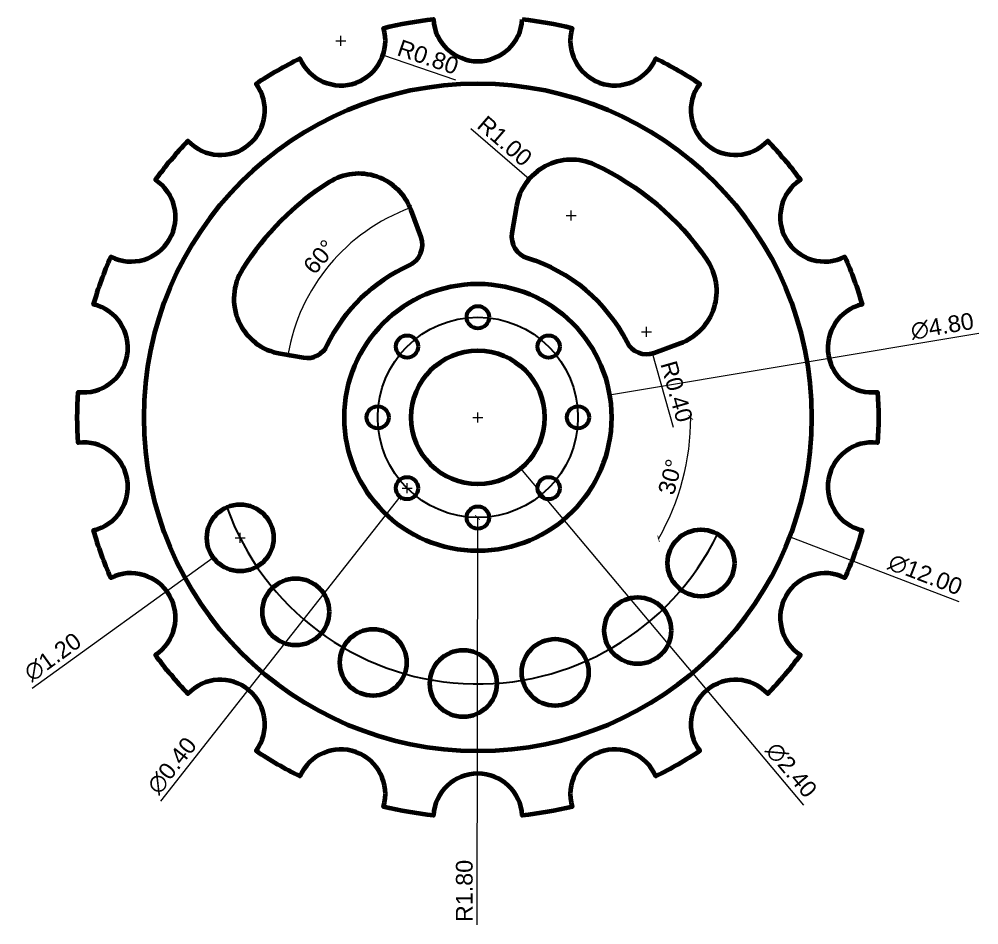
# Model space of a CAD drawing. Header units: inches. Extents: x 994 to 6777, y -637 to 5407.
# Drawn here: x 1080.44 to 1097.69, y 394.05 to 410.33 of the extents above; entities that cross this region are included whole.
import ezdxf

# ---------------------------------------------------------------- set-up
doc = ezdxf.new("R2010")
doc.units = ezdxf.units.IN
doc.header["$MEASUREMENT"] = 0
doc.linetypes.add('CENTER2', pattern=[28.575, 19.05, -3.175, 3.175, -3.175])
doc.layers.add('OBJECT 0.5', color=7, linetype='Continuous', lineweight=60)
doc.styles.get("Standard").update_dxf_attribs({"font": 'arial.ttf'})
doc.dimstyles.new('ABELLA 100', dxfattribs={"dimtxt": 0.3, "dimasz": 0.085, "dimexe": 0.1, "dimexo": 0.075, "dimgap": 0.075, "dimtad": 1, "dimzin": 0, "dimdsep": 46, "dimtxsty": 'Standard', "dimblk": 'ARCHTICK', "dimcen": 0.09, "dimclrd": 7, "dimclre": 7, "dimadec": 0, "dimazin": 0, "dimtfac": 1, "dimtix": 1, "dimtofl": 0, "dimtmove": 0, "dimatfit": 3, "dimldrblk": 'OPEN30', "dimfxl": 1, "dimtolj": 1, "dimtzin": 0, "dimlwd": 0, "dimlwe": 0, "dimarcsym": 0})

# ---------------------------------------------------------------- blocks, each defined once
blk = doc.blocks.new('*U438')
blk.add_circle((0, 0), 0.2)
blk = doc.blocks.new('*U439')
at = {"layer": 'OBJECT 0.5', "color": 0, "linetype": 'ByBlock', "lineweight": -2, "transparency": 16777216}
blk.add_blockref('*U438', (37826.813, 25599.906), dxfattribs=at)
for p, rotation in [((37825.54, 25599.379), 45.00000000000001), ((37828.085, 25599.379), 314.9999999999999), ((37825.013, 25598.106), 90), ((37828.613, 25598.106), 269.9999999999999), ((37825.54, 25596.834), 135), ((37828.085, 25596.834), 225), ((37826.813, 25596.306), 180)]:
    blk.add_blockref('*U438', p, dxfattribs=dict(at, rotation=rotation))
blk = doc.blocks.new('_ArchTick')
at = {"color": 0, "linetype": 'ByBlock', "const_width": 0.15}
blk.add_lwpolyline([(-0.5, -0.5), (0.5, 0.5)], dxfattribs=at)
blk = doc.blocks.new('*D471')
at = {"layer": 'Defpoints', "color": 0, "transparency": 16777216}
for p in [(1087.483, 406.897), (1087.661, 406.41), (1086.436, 406.336), (1085.129, 404.318), (1085.549, 404.246)]:
    blk.add_point(p, dxfattribs=at)
at = {"layer": 'OBJECT 0.5', "color": 7, "linetype": 'CENTER2', "lineweight": 0, "transparency": 16777216}
blk.add_line((1087.457, 406.967), (1087.434, 407.03), dxfattribs=at)
at = {"layer": 'OBJECT 0.5', "color": 7, "linetype": 'Continuous', "lineweight": 0, "transparency": 16777216}
blk.add_arc((1088.648, 403.716), 3.429, 110.1222, 170.2924, dxfattribs=at)
at = {"layer": 'OBJECT 0.5', "color": 7, "lineweight": 0, "transparency": 16777216, "xscale": 0.085, "yscale": 0.085, "zscale": 0.085}
for p, rotation in [((1087.469, 406.936), 20.12223718096446), ((1085.268, 404.294), 260.2924103167826)]:
    blk.add_blockref('_ArchTick', p, dxfattribs=dict(at, rotation=rotation))
at = {"layer": 'OBJECT 0.5', "color": 0, "transparency": 16777216, "insert": (1085.838, 406.057), "char_height": 0.3, "attachment_point": 5, "rotation": 50.2073}
blk.add_mtext('\\A1;60°', dxfattribs=at)
blk = doc.blocks.new('_Open30')
at = {"color": 0, "linetype": 'ByBlock', "lineweight": -2}
for p, q in [((-1, 0.27), (0, 0)), ((0, 0), (-1, -0.27)), ((0, 0), (-1, 0))]:
    blk.add_line(p, q, dxfattribs=at)
blk = doc.blocks.new('*D472')
at = {"layer": 'Defpoints', "color": 0, "transparency": 16777216}
for p in [(1089.606, 407.457), (1090.363, 406.803)]:
    blk.add_point(p, dxfattribs=at)
at = {"layer": 'OBJECT 0.5', "color": 7, "linetype": 'Continuous', "lineweight": 0, "transparency": 16777216}
blk.add_line((1088.558, 408.362), (1089.606, 407.457), dxfattribs=at)
at = {"layer": 'OBJECT 0.5', "color": 7, "lineweight": 0, "transparency": 16777216}
for p, q in [((1090.273, 406.803), (1090.453, 406.803)), ((1090.363, 406.713), (1090.363, 406.893))]:
    blk.add_line(p, q, dxfattribs=at)
at = {"layer": 'OBJECT 0.5', "color": 7, "lineweight": 0, "transparency": 16777216, "xscale": 0.085, "yscale": 0.085, "zscale": 0.085, "rotation": 319.1731227854653}
blk.add_blockref('_ArchTick', (1089.606, 407.457), dxfattribs=at)
at = {"layer": 'OBJECT 0.5', "color": 0, "transparency": 16777216, "insert": (1089.167, 408.138), "char_height": 0.3, "attachment_point": 5, "rotation": 319.1731}
blk.add_mtext('\\A1;R1.00', dxfattribs=at)
blk = doc.blocks.new('*D473')
at = {"layer": 'Defpoints', "color": 0, "transparency": 16777216}
for p in [(1091.717, 404.709), (1091.825, 404.324)]:
    blk.add_point(p, dxfattribs=at)
at = {"layer": 'OBJECT 0.5', "color": 7, "lineweight": 0, "transparency": 16777216}
for p, q in [((1091.627, 404.709), (1091.807, 404.709)), ((1091.717, 404.619), (1091.717, 404.799))]:
    blk.add_line(p, q, dxfattribs=at)
at = {"layer": 'OBJECT 0.5', "color": 7, "linetype": 'Continuous', "lineweight": 0, "transparency": 16777216}
blk.add_line((1092.202, 402.99), (1091.825, 404.324), dxfattribs=at)
at = {"layer": 'OBJECT 0.5', "color": 7, "lineweight": 0, "transparency": 16777216, "xscale": 0.085, "yscale": 0.085, "zscale": 0.085, "rotation": 105.7794832829723}
blk.add_blockref('_ArchTick', (1091.825, 404.324), dxfattribs=at)
at = {"layer": 'OBJECT 0.5', "color": 0, "transparency": 16777216, "insert": (1092.256, 403.637), "char_height": 0.3, "attachment_point": 5, "rotation": 285.7795}
blk.add_mtext('\\A1;R0.40', dxfattribs=at)
blk = doc.blocks.new('*D474')
at = {"layer": 'Defpoints', "color": 0, "transparency": 16777216}
for p in [(1086.221, 409.938), (1086.978, 409.681)]:
    blk.add_point(p, dxfattribs=at)
at = {"layer": 'OBJECT 0.5', "color": 7, "lineweight": 0, "transparency": 16777216}
for p, q in [((1086.221, 409.848), (1086.221, 410.028)), ((1086.131, 409.938), (1086.311, 409.938))]:
    blk.add_line(p, q, dxfattribs=at)
at = {"layer": 'OBJECT 0.5', "color": 7, "linetype": 'Continuous', "lineweight": 0, "transparency": 16777216}
blk.add_line((1088.29, 409.235), (1086.978, 409.681), dxfattribs=at)
at = {"layer": 'OBJECT 0.5', "color": 7, "lineweight": 0, "transparency": 16777216, "xscale": 0.085, "yscale": 0.085, "zscale": 0.085, "rotation": 161.2282203259174}
blk.add_blockref('_ArchTick', (1086.978, 409.681), dxfattribs=at)
at = {"layer": 'OBJECT 0.5', "color": 0, "transparency": 16777216, "insert": (1087.788, 409.647), "char_height": 0.3, "attachment_point": 5, "rotation": 341.2282}
blk.add_mtext('\\A1;R0.80', dxfattribs=at)
blk = doc.blocks.new('*D475')
at = {"layer": 'Defpoints', "color": 0, "transparency": 16777216}
for p in [(1088.683, 403.173), (1088.68, 401.373)]:
    blk.add_point(p, dxfattribs=at)
at = {"layer": 'OBJECT 0.5', "color": 7, "lineweight": 0, "transparency": 16777216}
for p, q in [((1088.593, 403.173), (1088.773, 403.173)), ((1088.683, 403.083), (1088.683, 403.263))]:
    blk.add_line(p, q, dxfattribs=at)
at = {"layer": 'OBJECT 0.5', "color": 7, "linetype": 'Continuous', "lineweight": 0, "transparency": 16777216}
blk.add_line((1088.668, 394.054), (1088.68, 401.373), dxfattribs=at)
at = {"layer": 'OBJECT 0.5', "color": 7, "lineweight": 0, "transparency": 16777216, "xscale": 0.085, "yscale": 0.085, "zscale": 0.085, "rotation": 89.90705127672489}
blk.add_blockref('_ArchTick', (1088.68, 401.373), dxfattribs=at)
at = {"layer": 'OBJECT 0.5', "color": 0, "transparency": 16777216, "insert": (1088.441, 394.662), "char_height": 0.3, "attachment_point": 5, "rotation": 89.9071}
blk.add_mtext('\\A1;R1.80', dxfattribs=at)
blk = doc.blocks.new('*D567')
at = {"layer": 'Defpoints', "color": 0, "transparency": 16777216}
for p in [(1091.05, 403.569), (1086.316, 402.776)]:
    blk.add_point(p, dxfattribs=at)
at = {"layer": 'OBJECT 0.5', "color": 7, "linetype": 'Continuous', "lineweight": 0, "transparency": 16777216}
blk.add_line((1097.688, 404.68), (1091.05, 403.569), dxfattribs=at)
at = {"layer": 'OBJECT 0.5', "color": 7, "lineweight": 0, "transparency": 16777216}
for p, q in [((1088.593, 403.173), (1088.773, 403.173)), ((1088.683, 403.083), (1088.683, 403.263))]:
    blk.add_line(p, q, dxfattribs=at)
at = {"layer": 'OBJECT 0.5', "color": 7, "lineweight": 0, "transparency": 16777216, "xscale": 0.085, "yscale": 0.085, "zscale": 0.085, "rotation": 189.5043834593504}
blk.add_blockref('_ArchTick', (1091.05, 403.569), dxfattribs=at)
at = {"layer": 'OBJECT 0.5', "color": 0, "transparency": 16777216, "insert": (1097.031, 404.81), "char_height": 0.3, "attachment_point": 5, "rotation": 9.5044}
blk.add_mtext('\\A1;∅4.80', dxfattribs=at)
blk = doc.blocks.new('*D568')
at = {"layer": 'Defpoints', "color": 0, "transparency": 16777216}
for p in [(1087.911, 404.091), (1089.455, 402.254)]:
    blk.add_point(p, dxfattribs=at)
at = {"layer": 'OBJECT 0.5', "color": 7, "lineweight": 0, "transparency": 16777216}
for p, q in [((1088.593, 403.173), (1088.773, 403.173)), ((1088.683, 403.083), (1088.683, 403.263))]:
    blk.add_line(p, q, dxfattribs=at)
at = {"layer": 'OBJECT 0.5', "color": 7, "linetype": 'Continuous', "lineweight": 0, "transparency": 16777216}
blk.add_line((1094.54, 396.201), (1089.455, 402.254), dxfattribs=at)
at = {"layer": 'OBJECT 0.5', "color": 7, "lineweight": 0, "transparency": 16777216, "xscale": 0.085, "yscale": 0.085, "zscale": 0.085, "rotation": 130.0353477284223}
blk.add_blockref('_ArchTick', (1089.455, 402.254), dxfattribs=at)
at = {"layer": 'OBJECT 0.5', "color": 0, "transparency": 16777216, "insert": (1094.318, 396.834), "char_height": 0.3, "attachment_point": 5, "rotation": 310.0353}
blk.add_mtext('\\A1;∅2.40', dxfattribs=at)
blk = doc.blocks.new('*D569')
at = {"layer": 'Defpoints', "color": 0, "transparency": 16777216}
for p in [(1087.534, 402.057), (1087.287, 401.743)]:
    blk.add_point(p, dxfattribs=at)
at = {"layer": 'OBJECT 0.5', "color": 7, "lineweight": 0, "transparency": 16777216}
for p, q in [((1087.41, 401.81), (1087.41, 401.99)), ((1087.32, 401.9), (1087.5, 401.9))]:
    blk.add_line(p, q, dxfattribs=at)
at = {"layer": 'OBJECT 0.5', "color": 7, "linetype": 'Continuous', "lineweight": 0, "transparency": 16777216}
blk.add_line((1082.985, 396.274), (1087.287, 401.743), dxfattribs=at)
at = {"layer": 'OBJECT 0.5', "color": 7, "lineweight": 0, "transparency": 16777216, "xscale": 0.085, "yscale": 0.085, "zscale": 0.085, "rotation": 51.81209199198453}
blk.add_blockref('_ArchTick', (1087.287, 401.743), dxfattribs=at)
at = {"layer": 'OBJECT 0.5', "color": 0, "transparency": 16777216, "insert": (1083.187, 396.913), "char_height": 0.3, "attachment_point": 5, "rotation": 51.8121}
blk.add_mtext('\\A1;∅0.40', dxfattribs=at)
blk = doc.blocks.new('*D570')
at = {"layer": 'Defpoints', "color": 0, "transparency": 16777216}
for p in [(1084.898, 401.359), (1083.925, 400.657)]:
    blk.add_point(p, dxfattribs=at)
at = {"layer": 'OBJECT 0.5', "color": 7, "lineweight": 0, "transparency": 16777216}
for p, q in [((1084.411, 400.918), (1084.411, 401.098)), ((1084.321, 401.008), (1084.501, 401.008))]:
    blk.add_line(p, q, dxfattribs=at)
at = {"layer": 'OBJECT 0.5', "color": 7, "linetype": 'Continuous', "lineweight": 0, "transparency": 16777216}
blk.add_line((1080.672, 398.306), (1083.925, 400.657), dxfattribs=at)
at = {"layer": 'OBJECT 0.5', "color": 7, "lineweight": 0, "transparency": 16777216, "xscale": 0.085, "yscale": 0.085, "zscale": 0.085, "rotation": 35.8494634744768}
blk.add_blockref('_ArchTick', (1083.925, 400.657), dxfattribs=at)
at = {"layer": 'OBJECT 0.5', "color": 0, "transparency": 16777216, "insert": (1081.042, 398.865), "char_height": 0.3, "attachment_point": 5, "rotation": 35.8495}
blk.add_mtext('\\A1;∅1.20', dxfattribs=at)
blk = doc.blocks.new('*D571')
at = {"layer": 'Defpoints', "color": 0, "transparency": 16777216}
for p in [(1083.08, 405.318), (1094.286, 401.027)]:
    blk.add_point(p, dxfattribs=at)
at = {"layer": 'OBJECT 0.5', "color": 7, "lineweight": 0, "transparency": 16777216}
for p, q in [((1088.593, 403.173), (1088.773, 403.173)), ((1088.683, 403.083), (1088.683, 403.263))]:
    blk.add_line(p, q, dxfattribs=at)
at = {"layer": 'OBJECT 0.5', "color": 7, "linetype": 'Continuous', "lineweight": 0, "transparency": 16777216}
blk.add_line((1097.337, 399.859), (1094.286, 401.027), dxfattribs=at)
at = {"layer": 'OBJECT 0.5', "color": 7, "lineweight": 0, "transparency": 16777216, "xscale": 0.085, "yscale": 0.085, "zscale": 0.085, "rotation": 159.0460383584685}
blk.add_blockref('_ArchTick', (1094.286, 401.027), dxfattribs=at)
at = {"layer": 'OBJECT 0.5', "color": 0, "transparency": 16777216, "insert": (1096.727, 400.346), "char_height": 0.3, "attachment_point": 5, "rotation": 339.046}
blk.add_mtext('\\A1;∅12.00', dxfattribs=at)
blk = doc.blocks.new('*D476')
at = {"layer": 'Defpoints', "color": 0, "transparency": 16777216}
for p in [(1090.483, 403.173), (1094.683, 403.173), (1090.097, 402.041), (1092.25, 401.681), (1092.694, 400.555)]:
    blk.add_point(p, dxfattribs=at)
at = {"layer": 'OBJECT 0.5', "color": 7, "linetype": 'Continuous', "lineweight": 0, "transparency": 16777216}
blk.add_arc((1088.12, 403.173), 4.391, 330.219, 0, dxfattribs=at)
at = {"layer": 'OBJECT 0.5', "color": 7, "lineweight": 0, "transparency": 16777216, "xscale": 0.085, "yscale": 0.085, "zscale": 0.085}
for p, rotation in [((1092.511, 403.173), 90.0000000000004), ((1091.931, 400.992), 240.2189966488947)]:
    blk.add_blockref('_ArchTick', p, dxfattribs=dict(at, rotation=rotation))
at = {"layer": 'OBJECT 0.5', "color": 0, "transparency": 16777216, "insert": (1092.143, 402.103), "char_height": 0.3, "attachment_point": 5, "rotation": 75.1095}
blk.add_mtext('\\A1;30°', dxfattribs=at)

msp = doc.modelspace()

# ---------------------------------------------------------------- linework, layer by layer
at = {"layer": 'OBJECT 0.5', "lineweight": 100}
for points in [[(1089.48199, 410.32819, -0.03169289), (1090.37998, 410.16985, 0.9459053), (1091.88117, 409.62347, -0.03169289), (1092.67084, 409.16755, 0.9459053), (1093.89462, 408.14068, -0.03169289), (1094.48074, 407.44217, 0.9459053), (1095.2795, 406.05867, -0.03169289), (1095.59137, 405.20182, 0.9459053), (1095.86878, 403.62856, -0.03169289), (1095.86878, 402.71672, 0.9459053), (1095.59137, 401.14346, -0.03169289), (1095.2795, 400.28661, 0.9459053), (1094.48074, 398.90311, -0.03169289), (1093.89462, 398.2046, 0.9459053), (1092.67084, 397.17773, -0.03169289), (1091.88117, 396.72181, 0.9459053), (1090.37998, 396.17542, -0.03169289), (1089.48199, 396.01708, 0.9459053), (1087.88446, 396.01708, -0.03169289), (1086.98648, 396.17542, 0.9459053), (1085.48529, 396.72181, -0.03169289), (1084.69562, 397.17773, 0.9459053), (1083.47184, 398.2046, -0.03169289), (1082.88572, 398.90311, 0.9459053), (1082.08695, 400.28661, -0.03169289), (1081.77509, 401.14346, 0.9459053), (1081.49768, 402.71672, -0.03169289), (1081.49768, 403.62856, 0.9459053), (1081.77509, 405.20182, -0.03169289), (1082.08695, 406.05867, 0.9459053), (1082.88572, 407.44217, -0.03169289), (1083.47184, 408.14068, 0.9459053), (1084.69562, 409.16755, -0.03169289), (1085.48529, 409.62347, 0.9459053), (1086.98648, 410.16985, -0.03169289), (1087.88446, 410.32819, 0.9459053)], [(1089.37671, 406.96782), (1089.29611, 406.48596, 0.37518252), (1089.57211, 406.03793, -0.20304112), (1091.35968, 404.52786, 0.38008244), (1091.854, 404.33291), (1092.32035, 404.50356, 0.49031439), (1092.80008, 406.01017, 0.13428292), (1090.78296, 407.71039, 0.49496443)], [(1086.00921, 407.39752, 0.11163793), (1084.45177, 405.83623, 0.53440879), (1085.12944, 404.31783), (1085.54889, 404.24608, 0.33524252), (1085.97715, 404.46768, -0.17703144), (1087.45016, 405.90751, 0.39316985), (1087.66133, 406.40977), (1087.48297, 406.89657, 0.47809216)]]:
    msp.add_lwpolyline(points, format="xyb", close=True, dxfattribs=at)
for centre, radius in [((1088.68323, 403.17264), 6), ((1088.68323, 403.17264), 2.4), ((1088.68323, 403.17264), 1.2), ((1084.41139, 401.00796), 0.6), ((1092.69381, 400.55546), 0.6), ((1085.40938, 399.67746), 0.6), ((1091.55681, 399.34159), 0.6), ((1086.80224, 398.76852), 0.6), ((1090.07322, 398.58981), 0.6), ((1088.42197, 398.39078), 0.6)]:
    msp.add_circle(centre, radius, dxfattribs=at)
at = {"layer": 'OBJECT 0.5', "lineweight": 30}
msp.add_circle((1088.68323, 403.17264), 1.8, dxfattribs=at)
msp.add_arc((1088.68323, 403.17264), 4.79203, 199.692001, 334.053544, dxfattribs=at)

# ---------------------------------------------------------------- block references
at = {"layer": 'OBJECT 0.5', "lineweight": 100}
msp.add_blockref('*U439', (-36738.12934, -25194.93381), dxfattribs=at)

# ---------------------------------------------------------------- dimensions: what is measured, and where the dimension line sits
at = {"layer": 'OBJECT 0.5'}
for center, mpoint, picture, middle in [((1086.22068, 409.93842), (1086.97813, 409.68099), '*D474', (1087.78786, 409.64677)), ((1090.36301, 406.80284), (1089.60632, 407.45661), '*D472', (1089.16704, 408.13769)), ((1091.71654, 404.70855), (1091.82531, 404.32362), '*D473', (1092.25636, 403.6373))]:
    dim = msp.add_radius_dim(center=center, mpoint=mpoint, dimstyle='ABELLA 100', dxfattribs=at)
    dim.commit()
    dim.dimension.update_dxf_attribs({"geometry": picture, "text_midpoint": middle})
for base, line1, line2, picture, middle in [((1086.43572, 406.3361), ((1085.54889, 404.24608), (1085.12944, 404.31783)), ((1087.66133, 406.40977), (1087.48297, 406.89657)), '*D471', (1085.83793, 406.0568)), ((1092.25018, 401.68144), ((1090.09744, 402.04127), (1092.69381, 400.55546)), ((1090.48323, 403.17264), (1094.68323, 403.17264)), '*D476', (1092.1431, 402.103))]:
    dim = msp.add_angular_dim_2l(base=base, line1=line1, line2=line2, dimstyle='ABELLA 100', dxfattribs=at)
    dim.commit()
    dim.dimension.update_dxf_attribs({"geometry": picture, "text_midpoint": middle})
for p1, p2, picture, middle in [((1083.08002, 405.31834), (1094.28644, 401.02693), '*D571', (1096.64244, 400.12472)), ((1086.31617, 402.77634), (1091.05028, 403.56893), '*D567', (1097.06957, 404.57669)), ((1087.91132, 404.09142), (1089.45514, 402.25386), '*D568', (1094.13664, 396.68166)), ((1087.53409, 402.05704), (1087.28679, 401.74265), '*D569', (1083.37306, 396.76702)), ((1084.89773, 401.35936), (1083.92506, 400.65657), '*D570', (1081.18047, 398.67351))]:
    dim = msp.add_diameter_dim_2p(p1=p1, p2=p2, dimstyle='ABELLA 100', dxfattribs=at)
    dim.commit()
    dim.dimension.update_dxf_attribs({"geometry": picture, "text_midpoint": middle, "dimtype": 163})
dim = msp.add_radius_dim(center=(1088.68323, 403.17264), mpoint=(1088.68031, 401.37264), dimstyle='ABELLA 100', dxfattribs=at)
dim.commit()
dim.dimension.update_dxf_attribs({"geometry": '*D475', "text_midpoint": (1088.66942, 394.66135), "dimtype": 164})

doc.saveas('drawing.dxf')
